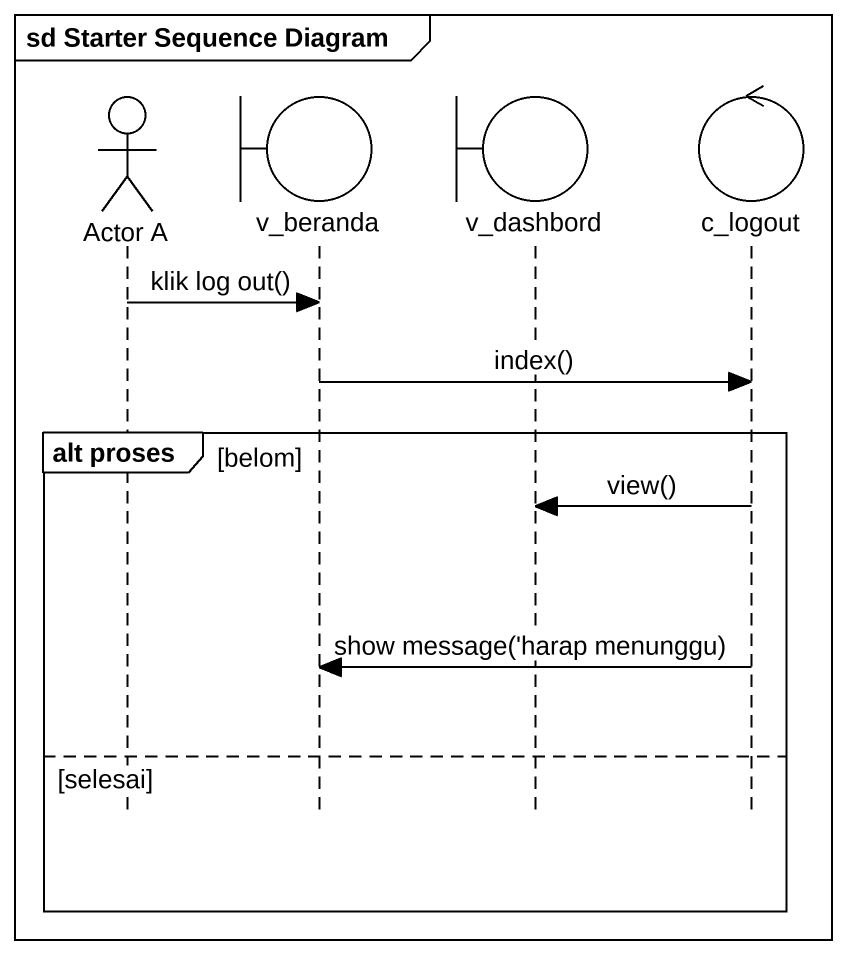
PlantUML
@startuml
mainframe sd Starter Sequence Diagram
hide footbox
actor "Actor A" as Actor_A
boundary v_beranda
boundary v_dashbord
control c_logout

Actor_A -> v_beranda : klik log out()
v_beranda -> c_logout : index()
group alt proses [belom]
  c_logout -> v_dashbord : view()
  c_logout -> v_beranda : show message('harap menunggu)
else selesai
end
@enduml
